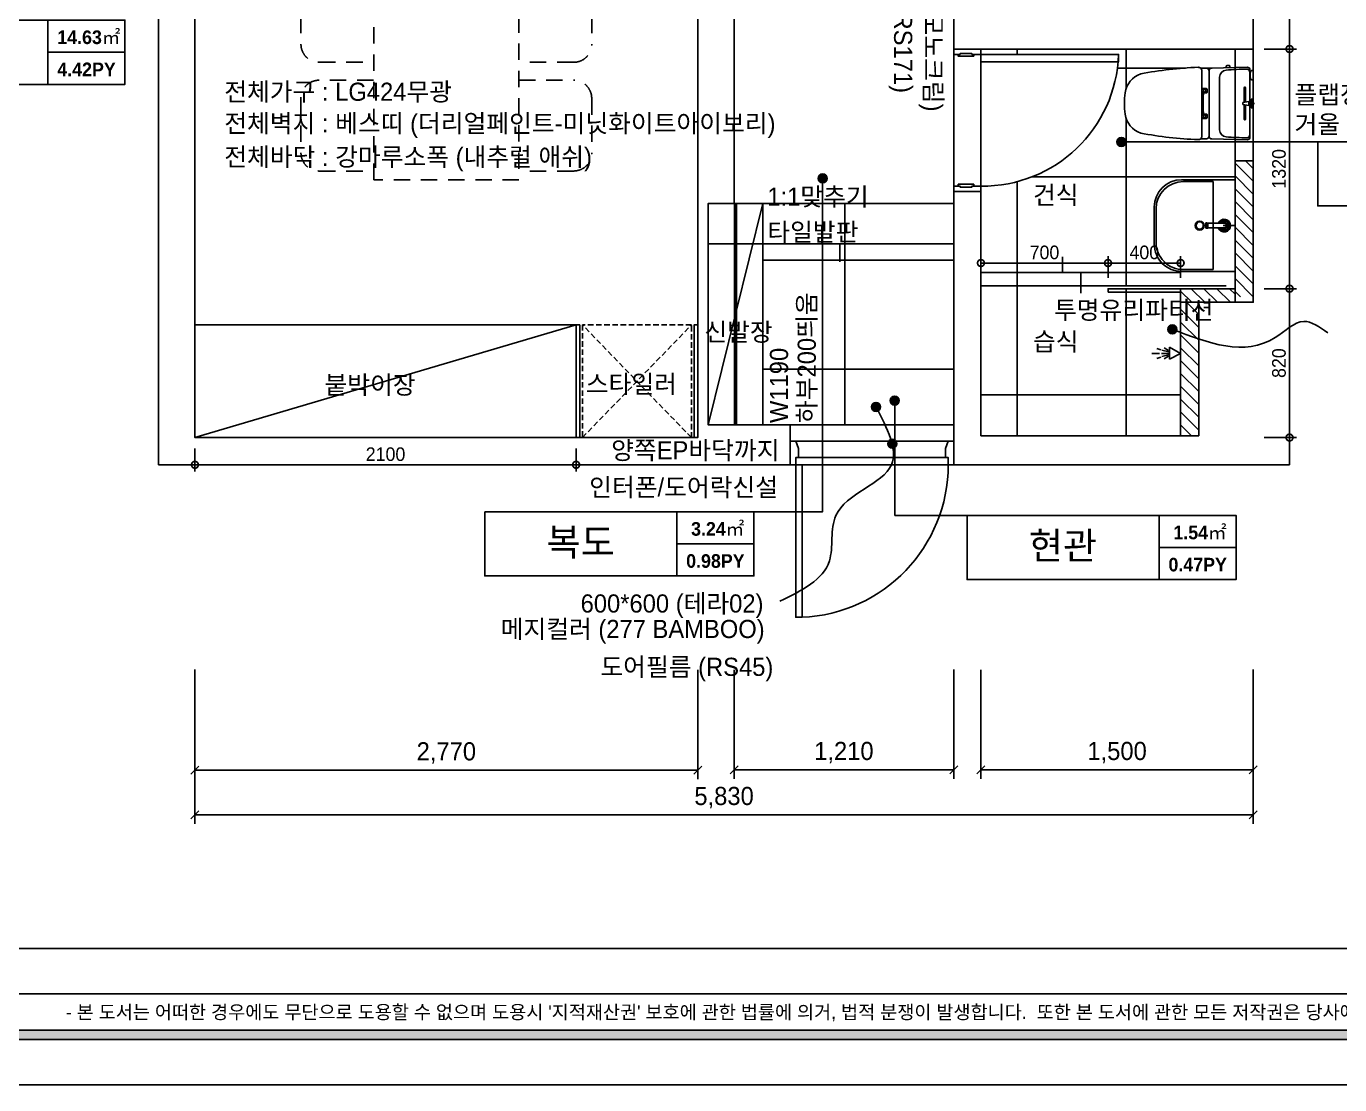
# Model space of a CAD drawing. Header units: inches. Extents: x 211248 to 488355, y -41604 to -7105.
# Drawn here: x 217592 to 224828, y -25825 to -19995 of the extents above; entities that cross this region are included whole.
import ezdxf
from ezdxf.enums import TextEntityAlignment as Align

# ---------------------------------------------------------------- set-up
doc = ezdxf.new("R2010")
doc.units = ezdxf.units.IN
doc.header["$LTSCALE"] = 60
doc.header["$MEASUREMENT"] = 0
for name, pattern in [('DASHED', [0.75, 0.5, -0.25]), ('HID', [2.5, 1.5, -1]), ('HIDDEN', [0.375, 0.25, -0.125])]:
    doc.linetypes.add(name, pattern=pattern)
for name, color, linetype in [('0-ELC TEXT', 7, 'Continuous'), ('03-TEXT', 3, 'Continuous'), ('03-WAL NEW', 3, 'Continuous'), ('06-FUR', 6, 'Continuous'), ('06-LIGHT', 4, 'Continuous'), ('07-DIM WAL', 5, 'Continuous'), ('08-HAT', 8, 'Continuous'), ('15 HAT', 252, 'Continuous'), ('2-con', 2, 'Continuous'), ('_LIBR', 4, 'Continuous'), ('BATH', 4, 'Continuous'), ('CO-BATH', 6, 'Continuous'), ('door(c4)', 4, 'Continuous'), ('door(c8)', 8, 'Continuous'), ('fin', 5, 'Continuous'), ('FORM(YOURNAME)-1', 1, 'Continuous'), ('FORM(YOURNAME)-11', 1, 'Continuous'), ('FUR', 8, 'DASHED'), ('HL', 6, 'HIDDEN'), ('TOILET-1', 6, 'Continuous'), ('UNIT-84A-ST-all-1F$0$FUR-FIXD', 8, 'Continuous'), ('마감재', 140, 'Continuous'), ('욕실설비', 3, 'Continuous'), ('치수', 7, 'Continuous')]:
    doc.layers.add(name, color=color, linetype=linetype)
doc.styles.add('YOURNAME', font='HY울릉도M.TTF')
doc.styles.add('넥슨고딕', font='NEXONLv1GothicBold.ttf')
doc.styles.add('스타일1', font='Korail_Round_Gothic_Light.ttf')
doc.styles.add('코레일둥고', font='Korail_Round_Gothic_Medium.ttf')
doc.dimstyles.new('30', dxfattribs={"dimscale": 30, "dimtxt": 2.5, "dimasz": 2.5, "dimexe": 1.25, "dimexo": 2, "dimtad": 1, "dimdec": 0, "dimtxsty": '스타일1', "dimblk": 'DOTSMALL', "dimcen": 2.5, "dimclrd": 1, "dimclre": 1, "dimclrt": 7, "dimadec": 0, "dimazin": 0, "dimtfac": 1, "dimtdec": 0, "dimtix": 1, "dimtmove": 0, "dimatfit": 3, "dimldrblk": 'DOTSMALL', "dimfxl": 0, "dimarcsym": 0})
doc.dimstyles.new('YOURNAME-50', dxfattribs={"dimscale": 50, "dimtxt": 2, "dimasz": 0.9, "dimexe": 1, "dimexo": 3, "dimgap": 0.7, "dimtad": 1, "dimdec": 0, "dimzin": 0, "dimdsep": 46, "dimlunit": 6, "dimtxsty": 'YOURNAME', "dimblk": 'ARCHTICK', "dimcen": 0, "dimclrd": 1, "dimclre": 1, "dimclrt": 7, "dimadec": 0, "dimazin": 0, "dimtfac": 1, "dimtdec": 0, "dimtix": 1, "dimtmove": 2, "dimatfit": 3, "dimldrblk": 'ARCHTICK', "dimfxl": 0, "dimtolj": 1, "dimtzin": 0, "dimarcsym": 0})

# ---------------------------------------------------------------- blocks, each defined once
blk = doc.blocks.new('FORM-ELEVATION')
at = {"layer": 'FORM(YOURNAME)-11'}
h = blk.add_hatch(color=256, dxfattribs=at)
h.dxf.hatch_style = 1
h.paths.add_polyline_path([(-10308.57059687003, 35708.19891316106), (71691.42940312997, 35708.19891316106), (71691.42940312997, 35508.19891316106), (-10308.57059687003, 35508.19891316106)])
h.paths.add_polyline_path([(-10308.57059687003, -21491.80108683894), (71691.42940312997, -21491.80108683894), (71691.42940312997, -21691.80108683894), (-10308.57059687003, -21691.80108683894)])
at = {"layer": 'Defpoints', "color": 158}
blk.add_line((62481.42940312997, -20691.80108683894), (-10308.57059687003, -20691.80108683894), dxfattribs=at)
for points in [[(-10308.57059687003, -21691.80108683894), (71691.42940312997, -21691.80108683894), (71691.42940312997, 35708.19891316106), (-10308.57059687003, 35708.19891316106)], [(-8308.570596870035, 33708.19891316106), (61071.42940312997, 33708.19891316106), (61071.42940312997, -19691.80108683894), (-8308.570596870035, -19691.80108683894)]]:
    blk.add_lwpolyline(points, close=True, dxfattribs=at)
at = {"layer": 'FORM(YOURNAME)-11', "color": 250}
blk.add_lwpolyline([(-11308.57059687003, -22691.80108683894), (72691.42940312997, -22691.80108683894), (72691.42940312997, 36708.19891316106), (-11308.57059687003, 36708.19891316106)], close=True, dxfattribs=at)
at = {"layer": 'FORM(YOURNAME)-11'}
blk.add_lwpolyline([(-10308.57059687003, -21491.80108683894), (71691.42940312997, -21491.80108683894), (71691.42940312997, -21691.80108683894), (-10308.57059687003, -21691.80108683894)], close=True, dxfattribs=at)
at = {"layer": 'FORM(YOURNAME)-11', "color": 1, "style": 'YOURNAME'}
blk.add_text("- 본 도서는 어떠한 경우에도 무단으로 도용할 수 없으며 도용시 '지적재산권' 보호에 관한 법률에 의거, 법적 분쟁이 발생합니다.  또한 본 도서에 관한 모든 저작권은 당사에 있습니다. -", height=300, dxfattribs=at).set_placement((28146.11270239571, -21091.80108683894), align=Align.MIDDLE_CENTER)
at = {"layer": 'FORM(YOURNAME)-11', "color": 3, "style": 'YOURNAME'}
for tag, height, p in [('1', 450.5, (71040.92940312959, -1219.301086838866)), ('2', 450.5, (71040.92940312959, -1862.872515410294)), ('3', 450.5, (71040.92940312959, -3150.015372553149)), ('4', 450.5, (71040.92940312959, -5080.729658267439)), ('5', 514.8571428571429, (71040.92940312959, -7397.586801124577)), ('6', 514.8571428571429, (71040.92940312959, -9650.086801124578)), ('7', 514.8571428571429, (71040.92940312959, -11902.58680112458)), ('8', 514.8571428571429, (71040.92940312959, -14155.08680112458)), ('9', 514.8571428571429, (71040.92940312959, -16407.58680112458)), ('10', 514.8571428571429, (66790.64106271043, -18595.72965826744)), ('11', 514.8571428571429, (71040.92940312959, -18660.08680112458)), ('12', 514.8571428571429, (66790.64106271043, -20848.22965826744)), ('13', 514.8571428571429, (71040.92940312959, -20848.22965826743))]:
    blk.add_attdef(tag, text='', height=height, dxfattribs=at).set_placement(p, align=Align.MIDDLE_RIGHT)
blk = doc.blocks.new('*U463')
at = {"layer": 'FORM(YOURNAME)-1', "xscale": 0.2500000000000001, "yscale": 0.2500000000000001, "zscale": 0.2500000000000001}
blk.add_blockref('FORM-ELEVATION', (214574.6510678686, -20151.57004066972), dxfattribs=at)
blk = doc.blocks.new('_ArchTick')
at = {"color": 0, "linetype": 'ByBlock', "const_width": 0.15}
blk.add_lwpolyline([(-0.5, -0.5), (0.5, 0.5)], dxfattribs=at)
blk = doc.blocks.new('*D175')
at = {"layer": 'Defpoints', "color": 0}
for p in [(218521.2034764922, -23388.22635404829), (224351.2034764086, -23388.22635424527), (224351.2034764086, -24338.22635404837)]:
    blk.add_point(p, dxfattribs=at)
at = {"layer": '치수', "color": 1, "lineweight": -2}
for p, q in [((218521.2034764922, -23538.22635404829), (218521.2034764922, -24388.22635404837)), ((224351.2034764086, -23538.22635424527), (224351.2034764086, -24388.22635404837)), ((218521.2034764922, -24338.22635404837), (224351.2034764086, -24338.22635404837))]:
    blk.add_line(p, q, dxfattribs=at)
at = {"layer": '치수', "color": 1, "lineweight": -2, "xscale": 45, "yscale": 45, "zscale": 45, "rotation": 180}
blk.add_blockref('_ArchTick', (218521.2034764922, -24338.22635404837), dxfattribs=at)
at = {"layer": '치수', "color": 1, "lineweight": -2, "xscale": 45, "yscale": 45, "zscale": 45}
blk.add_blockref('_ArchTick', (224351.2034764086, -24338.22635404837), dxfattribs=at)
at = {"layer": '치수', "color": 7, "insert": (221436.2034764504, -24243.50598121215), "char_height": 100, "attachment_point": 5, "style": 'YOURNAME'}
blk.add_mtext('\\A1;5,830', dxfattribs=at)
blk = doc.blocks.new('*D176')
at = {"layer": 'Defpoints', "color": 0}
for p in [(221491.2034764921, -23390.22635424084), (222701.2034764922, -23388.2263542453), (222701.2034764922, -24090.22635424069)]:
    blk.add_point(p, dxfattribs=at)
at = {"layer": '치수', "color": 1, "lineweight": -2}
for p, q in [((221491.2034764921, -23540.22635424084), (221491.2034764921, -24140.22635424069)), ((222701.2034764922, -23538.2263542453), (222701.2034764922, -24140.22635424069)), ((221491.2034764921, -24090.22635424069), (222701.2034764922, -24090.22635424069))]:
    blk.add_line(p, q, dxfattribs=at)
at = {"layer": '치수', "color": 1, "lineweight": -2, "xscale": 45, "yscale": 45, "zscale": 45, "rotation": 180}
blk.add_blockref('_ArchTick', (221491.2034764921, -24090.22635424069), dxfattribs=at)
at = {"layer": '치수', "color": 1, "lineweight": -2, "xscale": 45, "yscale": 45, "zscale": 45}
blk.add_blockref('_ArchTick', (222701.2034764922, -24090.22635424069), dxfattribs=at)
at = {"layer": '치수', "color": 7, "insert": (222096.2034764921, -23995.57255930061), "char_height": 100, "attachment_point": 5, "style": 'YOURNAME'}
blk.add_mtext('\\A1;1,210', dxfattribs=at)
blk = doc.blocks.new('*D177')
at = {"layer": 'Defpoints', "color": 0}
for p in [(218521.2034764922, -23388.22635404829), (221291.2034764922, -23390.22635424083), (218521.2034764922, -24092.22635448604)]:
    blk.add_point(p, dxfattribs=at)
at = {"layer": '치수', "color": 1, "lineweight": -2}
for p, q in [((218521.2034764922, -23538.22635404829), (218521.2034764922, -24142.22635448604)), ((221291.2034764922, -23540.22635424083), (221291.2034764922, -24142.22635448604)), ((221291.2034764922, -24092.22635448604), (218521.2034764922, -24092.22635448604))]:
    blk.add_line(p, q, dxfattribs=at)
at = {"layer": '치수', "color": 1, "lineweight": -2, "xscale": 45, "yscale": 45, "zscale": 45, "rotation": 180}
blk.add_blockref('_ArchTick', (218521.2034764922, -24092.22635448604), dxfattribs=at)
at = {"layer": '치수', "color": 1, "lineweight": -2, "xscale": 45, "yscale": 45, "zscale": 45}
blk.add_blockref('_ArchTick', (221291.2034764922, -24092.22635448604), dxfattribs=at)
at = {"layer": '치수', "color": 7, "insert": (219906.2034764922, -23997.57255954596), "char_height": 100, "attachment_point": 5, "style": 'YOURNAME'}
blk.add_mtext('\\A1;2,770', dxfattribs=at)
blk = doc.blocks.new('*D178')
at = {"layer": 'Defpoints', "color": 0}
for p in [(222851.2034764922, -23390.22635424084), (224351.2034764086, -23388.22635424527), (224351.2034764086, -24090.22635424069)]:
    blk.add_point(p, dxfattribs=at)
at = {"layer": '치수', "color": 1, "lineweight": -2}
for p, q in [((222851.2034764922, -23540.22635424084), (222851.2034764922, -24140.22635424069)), ((224351.2034764086, -23538.22635424527), (224351.2034764086, -24140.22635424069)), ((222851.2034764922, -24090.22635424069), (224351.2034764086, -24090.22635424069))]:
    blk.add_line(p, q, dxfattribs=at)
at = {"layer": '치수', "color": 1, "lineweight": -2, "xscale": 45, "yscale": 45, "zscale": 45, "rotation": 180}
blk.add_blockref('_ArchTick', (222851.2034764922, -24090.22635424069), dxfattribs=at)
at = {"layer": '치수', "color": 1, "lineweight": -2, "xscale": 45, "yscale": 45, "zscale": 45}
blk.add_blockref('_ArchTick', (224351.2034764086, -24090.22635424069), dxfattribs=at)
at = {"layer": '치수', "color": 7, "insert": (223601.2034764504, -23995.57255930061), "char_height": 100, "attachment_point": 5, "style": 'YOURNAME'}
blk.add_mtext('\\A1;1,500', dxfattribs=at)
blk = doc.blocks.new('A$C4B2D31F0')
for p, q in [((168.9495427393122, 707.2900084396242), (216.9495427393122, 707.2900084396242)), ((192.9495427393122, 707.2900084396242), (192.9495427393122, 716.0444901442534))]:
    blk.add_line(p, q)
at = {"layer": 'fin', "color": 4}
for p, q in [((184.9707377923187, 690.8889489438152), (20.35747733354181, 690.8889489438152)), ((37.21630628494275, 692.2900084396242), (24.72964997007474, 692.2900084396242)), ((37.21630628494275, 692.2900084396242), (49.70296259978166, 692.2900084396242)), ((200.9283476863638, 690.8889489438152), (365.5416081451407, 690.8889489438152)), ((47.71160233113876, 523.6942735589982), (192.9495427393413, 523.6942735589982)), ((338.1874831475729, 523.6942735589982), (192.9495427393122, 523.6942735589982)), ((12.59209692350085, 465.8889489438152), (192.9495427393122, 465.8889489438152)), ((373.3069885551817, 465.8889489438152), (192.9495427393122, 465.8889489438152)), ((192.9495427393413, 426.627490959334), (13.66781273580235, 426.627490959334)), ((192.9495427393122, 426.627490959334), (372.2312727428802, 426.627490959334))]:
    blk.add_line(p, q, dxfattribs=at)
for points in [[(20.35747733354181, 690.8889489438152), (7.945285606517775, 690.8889489438152, 0.421209171208022), (-7.050457260659112, 675.5316033660783), (-2.403645943646932, 480.5316033660783, 0.001658569091336534)], [(365.5416081451407, 690.8889489438152), (377.9537998721648, 690.8889489438152, -0.421209171208022), (392.9495427393417, 675.5316033660783), (388.3027314223295, 480.5316033660783, -0.001658569091336534)], [(12.59209692350085, 465.8889489438152, 0.3717239760480787), (-1.806794206612192, 451.1833879830956, 0.003515168850150237), (-0.9645803876923473, 420.2617519029882, 0.3205412258297073)], [(373.3069885551817, 465.8889489438152, -0.3717239760480787), (387.7058796853239, 451.1833879830956, -0.003515168850150237), (386.863665866404, 420.2617519029882, -0.3205412258297073)]]:
    blk.add_lwpolyline(points, format="xyb", dxfattribs=at)
for centre, radius, start, end in [((1004.286453540524, 663.0665219397051), 999.9999999999956, 179.3115940357976, 185.9437479434258), ((20.35747733354181, 674.8889489438152), 15.99999999999955, 90, 179.3115940357976), ((24.72964997007474, 707.2900084396242), 15, 180, 270), ((49.70296259978166, 707.2900084396242), 15, 270, 0), ((365.5416081451407, 674.8889489438152), 15.99999999999955, 0.6884059642024186, 90), ((-618.3873680618412, 663.0665219397051), 999.9999999999951, 354.0562520565741, 0.6884059642024186), ((49.44737478226268, 563.6565944875474), 40.00000000000001, 185.9437479434258, 267.5129081325287), ((336.4517106964199, 563.6565944875474), 40.00000000000001, 272.4870918674712, 354.0562520565741), ((12.59209692350085, 480.8889489438152), 15.00000000000014, 181.3650887060471, 270), ((373.3069885551817, 480.8889489438152), 15.00000000000014, 270, 358.6349112939529), ((13.66781273580235, 406.627490959334), 20, 90, 182.3332959011357), ((2197.744377131457, 495.6203620609303), 2205.888874176657, 182.3332959011357, 190.608070625644), ((-1811.845291652774, 495.6203620609303), 2205.888874176657, 349.391929374356, 357.6667040988643), ((372.2312727428802, 406.627490959334), 20, 357.6667040988643, 90), ((148.7257941834105, 128.9422444680123), 125.5158158932286, 198.2964006583015, 263.4240775285194), ((237.1732912952442, 128.9422444680513), 125.5158158932672, 276.5759224714779, 341.7035993416856), ((192.9495427431539, 405.8889489445719), 405.8888741774182, 261.6992574227635, 270), ((192.9495427355287, 405.8889489445719), 405.8888741774182, 270, 278.3007425772365)]:
    blk.add_arc(centre, radius, start, end, dxfattribs=at)
at = {"layer": 'HL', "linetype": 'Continuous'}
for p, q in [((106.4495427393122, 666.2900084396242), (184.4353356867796, 666.2900084396242)), ((106.4495427393122, 659.2900084396242), (185.4743847748032, 659.2900084396242)), ((168.9495427393413, 697.2900084396242), (168.9495427393122, 707.2900084396242)), ((168.9495427393413, 697.2900084396242), (216.9495427393122, 697.2900084396242)), ((186.0075654337998, 692.5403170042555), (180.5636973018409, 697.2900084396242)), ((181.6125467433885, 685.5403170042555), (186.0075654337998, 692.5403170042555)), ((186.9587406148203, 651.1754164168087), (181.6125467433885, 685.5403170042555)), ((181.6125467433885, 685.5403170042555), (204.2865387352649, 685.5403170042555)), ((186.0075654337998, 692.5403170042555), (199.8915200448828, 692.5403170042555)), ((198.9403448638332, 651.1754164168087), (204.2865387352649, 685.5403170042555)), ((199.8915200448828, 692.5403170042555), (205.3353881768417, 697.2900084396242)), ((204.2865387352649, 685.5403170042555), (199.8915200448828, 692.5403170042555)), ((200.4151444126037, 659.2900084396242), (279.4495427393122, 659.2900084396242)), ((201.4475040967809, 666.2900084396242), (279.4495427393122, 666.2900084396242)), ((216.9495427393122, 697.2900084396242), (216.9495427393122, 707.2900084396242)), ((-12.00420273601814, 580.9259442249895), (-4.796023170667848, 580.9259442249895)), ((186.9587406148203, 651.1754164168087), (198.9403448638332, 651.1754164168087)), ((-16.00420273601814, 576.9259442249895), (-16.00420273601814, 564.809666471614)), ((-12.00420273601814, 560.809666471614), (-4.316656262352279, 560.809666471614)), ((192.9495427393122, 433.675761309918), (146.6325090583414, 433.675761309918)), ((192.9495427393122, 433.675761309918), (239.266576420312, 433.675761309918))]:
    blk.add_line(p, q, dxfattribs=at)
for points in [[(110.3874843028316, 426.627490959334), (110.3874843028316, 450.8205723615829, -0.4142135623730863), (114.3874843028316, 454.8205723615829), (130.8616201143304, 454.8205723615829, -0.4142135623731031), (134.8616201143304, 450.8205723615829), (134.8616201143304, 435.2490777683852), (134.8616201143304, 426.627490959334)], [(134.8616201143304, 435.2490777683852), (144.6325090583414, 435.2490777683852, -0.4142135623730951), (146.6325090583414, 433.2490777683852), (146.6325090583414, 426.627490959334)], [(251.037465364323, 435.2490777683852), (241.266576420312, 435.2490777683852, 0.4142135623730951), (239.266576420312, 433.2490777683852), (239.266576420312, 426.627490959334)], [(275.5116011758219, 426.627490959334), (275.5116011758219, 450.8205723615829, 0.4142135623730863), (271.5116011758219, 454.8205723615829), (255.037465364323, 454.8205723615829, 0.4142135623731031), (251.037465364323, 450.8205723615829), (251.037465364323, 435.2490777683852), (251.037465364323, 426.627490959334)]]:
    blk.add_lwpolyline(points, format="xyb", dxfattribs=at)
for centre in [(122.9495427393122, 440.8889489438152), (262.9495427393122, 440.8889489438152)]:
    blk.add_circle(centre, 8, dxfattribs=at)
for centre, radius, start, end in [((106.4495427393122, 662.7900084396242), 3.5, 90, 270), ((279.4495427393122, 662.7900084396242), 3.5, 270, 90), ((-12.00420273601814, 576.9259442249895), 4, 90, 180), ((-12.00420273601814, 564.809666471614), 4, 180, 270)]:
    blk.add_arc(centre, radius, start, end, dxfattribs=at)
blk = doc.blocks.new('B-003')
blk.add_line((0, 0), (0, -65))
at = {"layer": 'CO-BATH'}
for p, q in [((-252.5, 0), (-252.5, -295)), ((252.5, 0), (-252.5, 0)), ((252.5, -295), (252.5, 0)), ((-102.5, -445), (102.5, -445))]:
    blk.add_line(p, q, dxfattribs=at)
at = {"layer": 'CO-BATH', "color": 8}
for p, q in [((-12.50000000000728, -59.99999458831735), (-12.50009849027992, -150.4999945883173)), ((12.49999999999272, -60.00000541144982), (12.49990150972008, -150.5000054114498)), ((-242.5, -120), (-242.5, -285)), ((242.5, -120), (-242.5, -120)), ((242.5, -285), (242.5, -120)), ((-14.50010498415941, -155.500006277347), (-14.50010281953291, -160.500006277347)), ((-14.50010281953291, -160.4999937225366), (14.49989718046709, -160.500006277347)), ((-13.5001071487859, -150.5000058443984), (-13.50010498415941, -155.5000058443984)), ((13.49990150972008, -150.500005844282), (13.49989934509358, -155.500005844282)), ((14.49989934509358, -155.500006277347), (14.49989718046709, -160.500006277347)), ((-92.5, -435), (92.5, -435))]:
    blk.add_line(p, q, dxfattribs=at)
at = {"layer": 'CO-BATH', "color": 251}
for p, q in [((-14.50010065490642, -155.4999937225366), (14.49989934509358, -155.500006277347)), ((-13.50009849027992, -150.4999941554852), (13.49990150972008, -150.500005844282))]:
    blk.add_line(p, q, dxfattribs=at)
at = {"layer": 'CO-BATH', "color": 8}
blk.add_circle((0, -195), 25, dxfattribs=at)
at = {"layer": 'CO-BATH', "color": 251}
blk.add_circle((0, -195), 20, dxfattribs=at)
at = {"layer": 'CO-BATH', "color": 8}
for centre, radius, start, end in [((0, -60), 35, 290.9248076267311, 249.0751427633325), ((0, -60), 12.5, 359.9999751938735, 179.9999751938735), ((-92.5, -285), 150, 180, 270), ((92.5, -285), 150, 270, 0)]:
    blk.add_arc(centre, radius, start, end, dxfattribs=at)
at = {"layer": 'CO-BATH', "color": 251}
for radius, start, end in [(30, 294.6242935495202, 245.3756568412484), (25, 299.9999752003982, 239.9999751999123), (18, 313.9829383277343, 226.0170120674738)]:
    blk.add_arc((0, -60), radius, start, end, dxfattribs=at)
at = {"layer": 'CO-BATH'}
for centre, start, end in [((-102.5, -295), 180, 270), ((102.5, -295), 270, 0)]:
    blk.add_arc(centre, 150, start, end, dxfattribs=at)
blk = doc.blocks.new('AC-8')
at = {"layer": 'BATH'}
for p, q in [((-50.82493530961438, 53.9672088803527), (-0.07811450074586901, 142.7386930969951)), ((-0.07811450074586901, 142.7386930969951), (45.44547268527458, 53.9672088803527)), ((45.44547268527458, 53.9672088803527), (-50.82493530961438, 53.9672088803527)), ((-24.70501352412612, 46.50685198054816), (-46.34680544108778, 12.19166947454869)), ((-13.51062727064345, 47.25281935849671), (-27.69012063053015, -7.949449730094784)), ((-1.570198845041887, 49.49140461265597), (-1.570198845041887, -10.77550828685708)), ((10.37022958058878, 47.25281935849671), (24.54972294046092, -7.949449730094784)), ((21.56461583405689, 46.50685198054816), (43.20640775101856, 12.19166947454869)), ((-31.42126990906763, -16.15509088754334), (-41.12357181825428, -48.97833863764572)), ((-1.570198845041887, -27.3452846770997), (-1.570198845041887, -88.51529278929229)), ((28.28087221901296, -16.15509088754334), (37.98317412818506, -48.97833863764572))]:
    blk.add_line(p, q, dxfattribs=at)
blk = doc.blocks.new('A$C1AC25B95')
at = {"layer": '욕실설비', "color": 8}
for p, q in [((28.33863891573128, 72.3065943376132), (28.33863891573128, 75.00000480635208)), ((53.33863891573128, 73.72190724076063), (53.33863891573128, 75.00000480638118))]:
    blk.add_line(p, q, dxfattribs=at)
at = {"layer": 'TOILET-1', "linetype": 'Continuous', "xscale": 0.873786407766195, "yscale": 0.873786407766195, "zscale": 0.873786407766195, "rotation": 180}
blk.add_blockref('AC-8', (39.70959716942889, 124.7231346969202), dxfattribs=at)
blk = doc.blocks.new('800X1200_P1_')
at = {"layer": 'FUR', "linetype": 'HID'}
blk.add_lwpolyline([(400, -1200), (-400, -1200), (-400, 0), (400, 0)], close=True, dxfattribs=at)
for points in [[(-400.8613483962836, -548.0019446439546), (-700.8613483962836, -548.0019446439546, -0.414213562373095), (-800.8613483962836, -448.0019446439546), (-800.8613483962836, -148.0019446439401, -0.414213562373095), (-700.8613483962836, -48.00194464394008), (-400.8613483962836, -48.00194464394008)], [(400.8613483962836, -548.0019446439546), (700.8613483962836, -548.0019446439546, 0.414213562373095), (800.8613483962836, -448.0019446439546), (800.8613483962836, -148.0019446439401, 0.414213562373095), (700.8613483962836, -48.00194464394008), (400.8613483962836, -48.00194464394008)], [(-400.8613483962836, -1146.659319166458), (-700.8613483962836, -1146.659319166458, -0.414213562373095), (-800.8613483962836, -1046.659319166458), (-800.8613483962836, -746.6593191664433, -0.414213562373095), (-700.8613483962836, -646.6593191664433), (-400.8613483962836, -646.6593191664433)], [(400.8613483962836, -1146.659319166458), (700.8613483962836, -1146.659319166458, 0.414213562373095), (800.8613483962836, -1046.659319166458), (800.8613483962836, -746.6593191664433, 0.414213562373095), (700.8613483962836, -646.6593191664433), (400.8613483962836, -646.6593191664433)]]:
    blk.add_lwpolyline(points, format="xyb", dxfattribs=at)
blk = doc.blocks.new('식탁')
at = {"layer": '_LIBR', "rotation": 180}
blk.add_blockref('800X1200_P1_', (400, -1200), dxfattribs=at)
blk = doc.blocks.new('_DOTSMALL')
at = {"color": 0, "linetype": 'ByBlock', "const_width": 0.5}
blk.add_lwpolyline([(-0.0625, 0, 1), (0.0625, 0, 1)], format="xyb", close=True, dxfattribs=at)
blk = doc.blocks.new('*D188')
at = {"layer": '07-DIM WAL', "color": 1, "lineweight": -2}
for p, q in [((223551.2034764922, -21380.22635409076), (223551.2034764922, -21261.49999803943)), ((223951.2034764922, -21380.22635409076), (223951.2034764922, -21261.49999803943)), ((223551.2034764922, -21298.99999803943), (223951.2034764922, -21298.99999803943))]:
    blk.add_line(p, q, dxfattribs=at)
at = {"layer": 'Defpoints', "color": 0}
for p in [(223951.2034764922, -21298.99999803943), (223551.2034764922, -21440.22635409076), (223951.2034764922, -21440.22635409076)]:
    blk.add_point(p, dxfattribs=at)
at = {"layer": '07-DIM WAL', "color": 1, "lineweight": -2, "xscale": 75, "yscale": 75, "zscale": 75, "rotation": 180}
blk.add_blockref('_DOTSMALL', (223551.2034764922, -21298.99999803943), dxfattribs=at)
at = {"layer": '07-DIM WAL', "color": 1, "lineweight": -2, "xscale": 75, "yscale": 75, "zscale": 75}
blk.add_blockref('_DOTSMALL', (223951.2034764922, -21298.99999803943), dxfattribs=at)
at = {"layer": '07-DIM WAL', "color": 7, "insert": (223751.2034764922, -21240.98407006159), "char_height": 75, "attachment_point": 5, "style": '스타일1'}
blk.add_mtext('400', dxfattribs=at)
blk = doc.blocks.new('*D182')
at = {"layer": '07-DIM WAL', "color": 1, "lineweight": -2}
for p, q in [((224411.2034765553, -20120.22635404824), (224588.7034764941, -20120.22635404824)), ((224551.2034764941, -21440.22635408665), (224551.2034764941, -20120.22635404824)), ((224411.2034765553, -21440.22635408665), (224588.7034764941, -21440.22635408665))]:
    blk.add_line(p, q, dxfattribs=at)
at = {"layer": 'Defpoints', "color": 0}
for p in [(224351.2034765553, -20120.22635404824), (224551.2034764941, -20120.22635404824), (224351.2034765553, -21440.22635408665)]:
    blk.add_point(p, dxfattribs=at)
at = {"layer": '07-DIM WAL', "color": 1, "lineweight": -2, "xscale": 75, "yscale": 75, "zscale": 75}
for p, rotation in [((224551.2034764941, -20120.22635404824), 90), ((224551.2034764941, -21440.22635408665), 270)]:
    blk.add_blockref('_DOTSMALL', p, dxfattribs=dict(at, rotation=rotation))
at = {"layer": '07-DIM WAL', "color": 7, "insert": (224493.1875485162, -20780.2263540675), "char_height": 75, "attachment_point": 5, "rotation": 90, "style": '스타일1'}
blk.add_mtext('1320', dxfattribs=at)
blk = doc.blocks.new('*D183')
at = {"layer": '07-DIM WAL', "color": 1, "lineweight": -2}
for p, q in [((224411.2034765298, -21440.22635409077), (224588.7034764689, -21440.22635409077)), ((224551.2034764689, -22260.22635410055), (224551.2034764689, -21440.22635409077)), ((224411.2034765298, -22260.22635410055), (224588.7034764689, -22260.22635410055))]:
    blk.add_line(p, q, dxfattribs=at)
at = {"layer": 'Defpoints', "color": 0}
for p in [(224351.2034765298, -21440.22635409077), (224551.2034764689, -21440.22635409077), (224351.2034765298, -22260.22635410055)]:
    blk.add_point(p, dxfattribs=at)
at = {"layer": '07-DIM WAL', "color": 1, "lineweight": -2, "xscale": 75, "yscale": 75, "zscale": 75}
for p, rotation in [((224551.2034764689, -21440.22635409077), 90), ((224551.2034764689, -22260.22635410055), 270)]:
    blk.add_blockref('_DOTSMALL', p, dxfattribs=dict(at, rotation=rotation))
at = {"layer": '07-DIM WAL', "color": 7, "insert": (224493.187548491, -21850.22635409572), "char_height": 75, "attachment_point": 5, "rotation": 90, "style": '스타일1'}
blk.add_mtext('820', dxfattribs=at)
blk = doc.blocks.new('*D192')
at = {"layer": '07-DIM WAL', "color": 1, "lineweight": -2}
for p, q in [((218521.2034764922, -22320.22635404823), (218521.2034764922, -22447.72635404824)), ((220621.2034764922, -22320.22635404823), (220621.2034764922, -22447.72635404824)), ((220621.2034764922, -22410.22635404824), (218521.2034764922, -22410.22635404824))]:
    blk.add_line(p, q, dxfattribs=at)
at = {"layer": 'Defpoints', "color": 0}
for p in [(218521.2034764922, -22260.22635404823), (220621.2034764922, -22260.22635404823), (218521.2034764922, -22410.22635404824)]:
    blk.add_point(p, dxfattribs=at)
at = {"layer": '07-DIM WAL', "color": 1, "lineweight": -2, "xscale": 75, "yscale": 75, "zscale": 75, "rotation": 180}
blk.add_blockref('_DOTSMALL', (218521.2034764922, -22410.22635404824), dxfattribs=at)
at = {"layer": '07-DIM WAL', "color": 1, "lineweight": -2, "xscale": 75, "yscale": 75, "zscale": 75}
blk.add_blockref('_DOTSMALL', (220621.2034764922, -22410.22635404824), dxfattribs=at)
at = {"layer": '07-DIM WAL', "color": 7, "insert": (219571.2034764922, -22352.2104260704), "char_height": 75, "attachment_point": 5, "style": '스타일1'}
blk.add_mtext('2100', dxfattribs=at)
blk = doc.blocks.new('*D267')
at = {"layer": '07-DIM WAL', "color": 1, "lineweight": -2}
for p, q in [((222851.2034764921, -21350.22635409078), (222851.2034764921, -21261.49999803943)), ((223551.2034764922, -21380.22635409076), (223551.2034764922, -21261.49999803943)), ((223551.2034764922, -21298.99999803943), (222851.2034764921, -21298.99999803943))]:
    blk.add_line(p, q, dxfattribs=at)
at = {"layer": 'Defpoints', "color": 0}
for p in [(222851.2034764921, -21298.99999803943), (222851.2034764921, -21410.22635409078), (223551.2034764922, -21440.22635409076)]:
    blk.add_point(p, dxfattribs=at)
at = {"layer": '07-DIM WAL', "color": 1, "lineweight": -2, "xscale": 75, "yscale": 75, "zscale": 75, "rotation": 180}
blk.add_blockref('_DOTSMALL', (222851.2034764921, -21298.99999803943), dxfattribs=at)
at = {"layer": '07-DIM WAL', "color": 1, "lineweight": -2, "xscale": 75, "yscale": 75, "zscale": 75}
blk.add_blockref('_DOTSMALL', (223551.2034764922, -21298.99999803943), dxfattribs=at)
at = {"layer": '07-DIM WAL', "color": 7, "insert": (223201.2034764921, -21240.98407006159), "char_height": 75, "attachment_point": 5, "style": '스타일1'}
blk.add_mtext('700', dxfattribs=at)

msp = doc.modelspace()

# ---------------------------------------------------------------- hatches: boundary and pattern name
at = {"layer": '0-ELC TEXT'}
h = msp.add_hatch(dxfattribs=at)
h.set_pattern_fill('_USER', color=140, scale=600, double=1, pattern_type=0)
h.set_pattern_definition([(0, (224251.2034764687, -21425.22635409076), (0, 600), []), (90, (224251.2034764687, -21425.22635409076), (-600, 3.673940397442059e-14), [])])
edge = h.paths.add_edge_path()
edge.add_arc((223956.2034764922, -20990.2263540923), 150, 90, 180, ccw=False)
edge.add_line((223956.2034764922, -20840.2263540923), (224251.2034764787, -20840.2263540923))
edge.add_line((224251.2034764787, -20840.2263540923), (224251.2034764828, -20618.64782998157))
edge.add_line((224251.2034764828, -20618.64782998157), (224122.4450714186, -20615.57954273126))
edge.add_arc((224122.8024169964, -20600.5837998641), 14.99999999999996, 180.0000000000278, 268.6349112938916, ccw=False)
edge.add_arc((224092.1038802123, -20599.25973990507), 15.75427535422622, 264.0028179870849, 355.17891871857086, ccw=False)
edge.add_arc((224137.5338301132, -18415.43151965739), 2199.999999998751, 268.03701131257884, 268.773882226465, ccw=False)
edge.add_arc((224048.5409590119, -20599.50808405179), 20.00000000003036, 267.66670409894977, 312.9776520554971, ccw=False)
edge.add_arc((224137.5338301135, -18415.4315196561), 2205.888874176697, 259.3919293744802, 267.6667040988618, ccw=False)
edge.add_arc((223770.8557125205, -20464.45010260419), 125.5158158932239, 186.5759224719503, 251.70359934180618, ccw=False)
edge.add_arc((224047.8024169971, -20420.22635404448), 405.8888741774138, 179.9999999999949, 188.3007425767952, ccw=False)
edge.add_arc((224047.8024169971, -20420.22635405199), 405.8888741773844, 171.6992574231191, 179.9999999989349, ccw=False)
edge.add_arc((223770.8557125206, -20376.00260549233), 125.5158158932195, 108.29640065819439, 173.4240775277596, ccw=False)
edge.add_arc((224137.5338301134, -22425.02118844042), 2205.888874176681, 92.33329590113578, 100.60807062551669, ccw=False)
edge.add_arc((224048.5409590119, -20240.94462404477), 20.0000000000531, 47.02234794447742, 92.33329590129682, ccw=False)
edge.add_arc((224137.5338301131, -22425.02118843982), 2199.999999999403, 91.2261177735453, 91.96298868741383, ccw=False)
edge.add_arc((224092.1038802123, -20241.19296819143), 15.75427535422036, 4.821081281521401, 95.99718201494142, ccw=False)
edge.add_arc((224122.8024169964, -20239.86890823242), 15, 91.36508870610851, 179.9999999997777, ccw=False)
edge.add_line((224122.4450714186, -20224.87316536526), (224251.2034764902, -20222.9963681975))
edge.add_line((224251.2034764902, -20222.9963681975), (224251.2034764922, -20120.22635404917))
edge.add_line((224251.2034764922, -20120.22635404917), (222851.2034793835, -20120.22635404823))
edge.add_line((222851.2034793835, -20120.22635404823), (222851.2034793835, -20150.22635404823))
edge.add_line((222851.2034793835, -20150.22635404823), (222851.2034793843, -20150.22746833471))
edge.add_line((222851.2034793843, -20150.22746833471), (223609.2023650364, -20150.22748037587))
edge.add_line((223609.2023650364, -20150.22748037587), (223609.2023650364, -20190.22748073723))
edge.add_line((223609.2023650364, -20190.22748073723), (223606.8550410074, -20190.22747777669))
edge.add_arc((222860.6655585033, -20126.36989281316), 748.9169079124215, 269.2760857478794, 355.1086454517192, ccw=False)
edge.add_line((222851.2034793835, -20875.22702472543), (222851.2034793835, -20905.22635404823))
edge.add_line((222851.2034793835, -20905.22635404823), (222851.2034782488, -21425.22635409078))
edge.add_line((222851.2034782488, -21425.22635409078), (223951.2034764922, -21425.22635409076))
edge.add_line((223951.2034764922, -21425.22635409076), (224201.2034764687, -21425.22635409076))
edge.add_line((224201.2034764687, -21425.22635409076), (224201.2034764687, -21345.2263540923))
edge.add_line((224201.2034764687, -21345.2263540923), (223956.2034764922, -21345.2263540923))
edge.add_arc((223956.2034764922, -21195.2263540923), 150, 180, 270, ccw=False)
edge.add_line((223806.2034764922, -21195.2263540923), (223806.2034764922, -20990.2263540923))
h.paths.add_polyline_path([(223951.2034764922, -21485.22635410054), (223951.2034764922, -21445.22635409076), (223551.2034764922, -21445.22635409076), (223551.2034764922, -21425.22635409077), (222851.2034764921, -21425.22635409078), (222851.2034764922, -22250.22635410054), (223951.2034764922, -22250.22635410054), (223951.2034764922, -21857.72635407438), (223890.1268494798, -21889.04752865384), (223890.1268494798, -21822.81148615302), (223951.2034764922, -21857.72635407438)])
h = msp.add_hatch(color=256, dxfattribs=at)
h.dxf.hatch_style = 1
edge = h.paths.add_edge_path()
edge.add_arc((223625.1601770858, -20632.15593677048), 25, 278.0510833621321, 638.0510833621321, ccw=False)
h = msp.add_hatch(color=256, dxfattribs=at)
h.dxf.hatch_style = 1
edge = h.paths.add_edge_path()
edge.add_arc((223625.1601770858, -20632.15593677048), 25, 278.0510833621321, 638.0510833621321, ccw=False)
h = msp.add_hatch(color=256, dxfattribs=at)
h.dxf.hatch_style = 1
edge = h.paths.add_edge_path()
edge.add_arc((221979.1558435681, -20833.1630548665), 25, 270, 630, ccw=False)
h = msp.add_hatch(color=256, dxfattribs=at)
h.dxf.hatch_style = 1
edge = h.paths.add_edge_path()
edge.add_arc((221979.1558435681, -20833.1630548665), 25, 270, 630, ccw=False)
h = msp.add_hatch(dxfattribs=at)
h.set_pattern_fill('_USER', color=140, scale=600, double=1, pattern_type=0)
h.set_pattern_definition([(0, (222701.203476492, -21283.22635406079), (0, 600), []), (90, (222701.203476492, -21283.22635406079), (-600, 3.673940397442059e-14), [])])
h.paths.add_polyline_path([(222701.203476492, -20970.22635408339), (221649.2034764868, -20970.22635408339), (221649.2034764868, -22190.22635406162), (222701.203476492, -22190.22635406162)])
h = msp.add_hatch(color=256, dxfattribs=at)
h.dxf.hatch_style = 1
edge = h.paths.add_edge_path()
edge.add_arc((222376.2790771711, -22056.4396727375), 25, 270, 630, ccw=False)
h = msp.add_hatch(color=256, dxfattribs=at)
h.dxf.hatch_style = 1
edge = h.paths.add_edge_path()
edge.add_arc((222376.2790771711, -22056.4396727375), 25, 270, 630, ccw=False)
at = {"layer": '08-HAT'}
h = msp.add_hatch(dxfattribs=at)
h.set_pattern_fill('_USER', color=8, scale=50, angle=-45.00000000000001, pattern_type=0)
h.set_pattern_definition([(315, (0, -22347), (35.35533905932738, 35.35533905932737), [])])
h.paths.add_polyline_path([(224351.2034764806, -20735.22635404823), (224251.2034764806, -20735.22635404823), (224251.2034764666, -21485.2263540923), (224351.2034764666, -21485.2263540923)])
h = msp.add_hatch(dxfattribs=at)
h.set_pattern_fill('_USER', color=8, scale=50, angle=-45.00000000000001, pattern_type=0)
h.set_pattern_definition([(315, (0, -22362), (35.35533905932738, 35.35533905932737), [])])
h.paths.add_polyline_path([(223951.2034764922, -21440.22635409076), (223951.2034764922, -21515.22635410054), (224251.2034764687, -21515.22635410054), (224251.2034764687, -21440.22635409076)])
h = msp.add_hatch(dxfattribs=at)
h.set_pattern_fill('_USER', color=8, scale=50, angle=-45.00000000000001, pattern_type=0)
h.set_pattern_definition([(315, (22865.5, -22347), (35.35533905932738, 35.35533905932737), [])])
h.paths.add_polyline_path([(224051.2034764922, -21515.22635410054), (223951.2034764922, -21515.22635410054), (223951.2034764922, -22250.22635410054), (224051.2034764922, -22250.22635410054)])
at = {"layer": '마감재'}
h = msp.add_hatch(color=140, dxfattribs=at)
h.dxf.hatch_style = 1
edge = h.paths.add_edge_path()
edge.add_arc((223905.95059525, -21664.61986010285), 25, 270, 630, ccw=False)
h = msp.add_hatch(color=140, dxfattribs=at)
h.dxf.hatch_style = 1
edge = h.paths.add_edge_path()
edge.add_arc((223905.95059525, -21664.61986010285), 25, 270, 630, ccw=False)
h = msp.add_hatch(color=140, dxfattribs=at)
h.dxf.hatch_style = 1
edge = h.paths.add_edge_path()
edge.add_arc((222273.2382765925, -22091.46845099413), 25, 270, 630, ccw=False)
h = msp.add_hatch(color=140, dxfattribs=at)
h.dxf.hatch_style = 1
edge = h.paths.add_edge_path()
edge.add_arc((222273.2382765925, -22091.46845099413), 25, 270, 630, ccw=False)
h = msp.add_hatch(color=140, dxfattribs=at)
h.dxf.hatch_style = 1
edge = h.paths.add_edge_path()
edge.add_arc((222362.4933161704, -22294.08789543177), 25, 270, 630, ccw=False)
h = msp.add_hatch(color=140, dxfattribs=at)
h.dxf.hatch_style = 1
edge = h.paths.add_edge_path()
edge.add_arc((222362.4933161704, -22294.08789543177), 25, 270, 630, ccw=False)

# ---------------------------------------------------------------- linework, layer by layer
at = {"layer": '0-ELC TEXT'}
for p, q in [((217711.3398022819, -20314.97855187696), (217711.3398022819, -19961.21946677034)), ((217711.3398022819, -20138.09900932366), (218136.0318042678, -20138.09900932366)), ((224706.3751487166, -20630.71111502414), (223635.3745312719, -20630.71111502414)), ((222376.2790771711, -22688.87027140377), (222376.2790771711, -22056.4396727375)), ((221175.4774661466, -23022.62935651056), (221175.4774661466, -22668.87027140394)), ((222775.1239302091, -22688.87027140377), (222376.2790771711, -22688.87027140377)), ((223832.327143644, -23042.62935651039), (223832.327143644, -22688.87027140377)), ((221175.4774661466, -22845.74981395725), (221600.1694681325, -22845.74981395725)), ((223832.327143644, -22865.74981395709), (224257.0191456298, -22865.74981395709))]:
    msp.add_line(p, q, dxfattribs=at)
at = {"layer": '0-ELC TEXT', "color": 140}
msp.add_line((223951.2034764922, -21350.22635409076), (222851.2034764921, -21350.22635409078), dxfattribs=at)
at = {"layer": '0-ELC TEXT'}
for points in [[(216554.136588847, -19961.21946677034), (218136.0318042678, -19961.21946677034), (218136.0318042678, -20314.97855187696), (216554.136588847, -20314.97855187696)], [(224706.3751487166, -20630.71111502414), (226188.2703641373, -20630.71111502414), (226188.2703641373, -20984.47020013076), (224706.3751487166, -20984.47020013076)]]:
    msp.add_lwpolyline(points, close=True, dxfattribs=at)
at = {"layer": '0-ELC TEXT', "elevation": -1.272955318481269e-10}
msp.add_lwpolyline([(221600.1694681325, -22668.87027140394), (221979.1558435681, -22668.87027140394), (221979.1558435681, -20833.1630548665)], dxfattribs=at)
at = {"layer": '0-ELC TEXT', "color": 140}
msp.add_lwpolyline([(222701.203476492, -20970.22635408339), (221649.2034764868, -20970.22635408339), (221649.2034764868, -22190.22635406162), (222701.203476492, -22190.22635406162)], close=True, dxfattribs=at)
at = {"layer": '0-ELC TEXT', "elevation": -1.272955318481269e-10}
for points in [[(220118.2742527117, -22668.87027140394), (221600.1694681325, -22668.87027140394), (221600.1694681325, -23022.62935651056), (220118.2742527117, -23022.62935651056)], [(222775.1239302091, -22688.87027140377), (224257.0191456298, -22688.87027140377), (224257.0191456298, -23042.62935651039), (222775.1239302091, -23042.62935651039)]]:
    msp.add_lwpolyline(points, close=True, dxfattribs=at)
at = {"layer": '0-ELC TEXT'}
for centre in [(223625.1601770858, -20632.15593677048), (223625.1601770858, -20632.15593677048), (221979.1558435681, -20833.1630548665), (221979.1558435681, -20833.1630548665), (222376.2790771711, -22056.4396727375), (222376.2790771711, -22056.4396727375)]:
    msp.add_circle(centre, 25, dxfattribs=at)
at = {"layer": '03-WAL NEW'}
for points in [[(224251.2034764922, -20120.22635404823), (224251.2034764666, -21515.2263540923), (224351.2034764666, -21515.2263540923), (224351.2034764922, -20120.22635404823)], [(223951.2034764922, -22250.22635410054), (224051.2034764922, -22250.22635410054), (224051.2034764922, -21515.22635410054), (223951.2034764922, -21515.22635410054)]]:
    msp.add_lwpolyline(points, close=True, dxfattribs=at)
msp.add_lwpolyline([(224351.2034764666, -21515.2263540923), (224251.2034764666, -21515.2263540923), (224251.2034764922, -20735.22635404823), (224351.2034764922, -20735.22635404823), (224351.2034764666, -21515.2263540923)], dxfattribs=at)
at = {"layer": '03-WAL NEW', "color": 8}
for points in [[(221974.2034764923, -21093.22610559716), (221974.2034764923, -21193.22635468689), (222074.203725582, -21193.22635468689), (222074.203725582, -21293.22660377662)], [(223301.2032274024, -21265.22610500105), (223301.2032274024, -21350.22635409078), (223401.2034764921, -21350.22635409078), (223401.2034764921, -21465.2266031805)]]:
    msp.add_lwpolyline(points, dxfattribs=at)
at = {"layer": '06-FUR'}
for p, q in [((221349.2034764922, -22190.22635406078), (221649.2034764868, -20970.22635406079)), ((218521.2034764922, -22260.22635404823), (220621.2034764922, -21640.22635404823))]:
    msp.add_line(p, q, dxfattribs=at)
for points in [[(221349.2034764922, -22190.22635406078), (221649.2034764868, -22190.22635406162), (221649.2034764868, -20970.22635408386), (221349.2034764922, -20970.22635408302)], [(220621.2034764922, -22260.22635404823), (218521.2034764922, -22260.22635404823), (218521.2034764922, -21640.22635404823), (220621.2034764922, -21640.22635404823)]]:
    msp.add_lwpolyline(points, close=True, dxfattribs=at)
at = {"layer": '06-LIGHT', "color": 10, "linetype": 'HID', "const_width": 20}
msp.add_lwpolyline([(221499.2034764895, -22190.22635404865), (221499.2034764926, -20970.22635408344)], dxfattribs=at)
at = {"layer": '08-HAT'}
for p, q in [((222701.2034764921, -20875.22635401307), (222701.2034764921, -20150.22635401284)), ((222851.2034793835, -20150.22746833471), (222851.2039536244, -20875.22702472744)), ((222701.203476492, -20970.22635408289), (221491.2034764921, -20970.22635408402)), ((222701.2034764921, -21193.22635468633), (221349.2034764922, -21193.22635468752))]:
    msp.add_line(p, q, dxfattribs=at)
at = {"layer": '08-HAT', "color": 8}
msp.add_lwpolyline([(223951.2034764922, -21515.22635410054), (224251.2034764687, -21515.22635410054), (224251.2034764687, -21440.22635409076), (223951.2034764922, -21440.22635409076)], close=True, dxfattribs=at)
at = {"layer": '2-con'}
for p, q in [((224551.2034764922, -14780.22635404823), (224551.2034764922, -22410.22635404823)), ((224351.2034764921, -18210.22635404823), (224351.2034764921, -21455.22635408819)), ((222701.2034764921, -19940.22635404823), (222701.2034764921, -20120.22635404823)), ((224351.2034764921, -20120.22635404823), (222701.2034764921, -20120.22635404823)), ((222701.2034764921, -20818.22635401307), (222701.2034764975, -22410.22635402576)), ((222851.2034764922, -20905.22635401307), (222701.2034764921, -20905.22635401307)), ((222851.2034764921, -20878.22635401307), (222851.2034764922, -22250.22635410054)), ((223951.2034764922, -21515.22635410054), (223951.2034764922, -22250.22635410054)), ((224351.2034764613, -21515.22635408819), (224051.2034764922, -21515.22635410054)), ((224051.2034764922, -21515.22635410054), (224051.2034764922, -22250.22635410054)), ((224051.2034764922, -22250.22635410054), (222851.2034764922, -22250.22635410054)), ((224551.2034764922, -22410.22635404823), (222701.2034764922, -22410.22635404823))]:
    msp.add_line(p, q, dxfattribs=at)
for points in [[(218321.2034764922, -14780.22635404823), (218321.2034764922, -22410.22635404823), (221801.2034764922, -22410.22635404823), (221801.2034764868, -22280.22635404823), (221831.2034764868, -22280.22635404759), (221846.2034764877, -22320.2263540477), (221846.2034764917, -22370.22635404631), (221831.2034764915, -22370.22635404689), (221831.2034764922, -22410.22635404666), (221801.2034764922, -22410.22635404823), (221801.2034764868, -22410.22635404823), (221801.2034764868, -22190.22635407047), (221349.2034764922, -22190.22635407047), (221349.2034764922, -20970.22635408302), (221491.2034764921, -20970.22635408339), (221491.2034764921, -19910.22635408339)], [(221291.2034764921, -19910.22635408339), (221291.2034764922, -22260.22635404823), (218521.2034764922, -22260.22635404823), (218521.2034764922, -16960.22635404823)]]:
    msp.add_lwpolyline(points, dxfattribs=at)
at = {"layer": 'CO-BATH'}
for points in [[(220621.2034764922, -22260.22635404823), (220641.2034764922, -22260.22635404823), (220641.2034764922, -21640.22635404823), (220621.2034764922, -21640.22635404823)], [(221271.2034764922, -22260.22635404823), (221291.2034764922, -22260.22635404823), (221291.2034764922, -21640.22635404823), (221271.2034764922, -21640.22635404823)]]:
    msp.add_lwpolyline(points, close=True, dxfattribs=at)
at = {"layer": 'door(c4)'}
for p, q in [((222741.2034764923, -20120.22635461587), (222711.2034764923, -20120.22635461587)), ((222711.2034764923, -20120.22635461773), (222741.203476493, -20120.22635461773))]:
    msp.add_line(p, q, dxfattribs=at)
at = {"layer": 'door(c4)', "ltscale": 30}
for points in [[(222701.2034764921, -20120.22635401284), (222851.2034793835, -20120.22635404823), (222851.2034793835, -20150.22635404823), (222801.2034793835, -20150.22635404823), (222801.2034793835, -20145.22635404823), (222736.203476494, -20145.22635401284), (222736.203476494, -20150.22635401284), (222701.2034764921, -20150.22635401284), (222701.2034764921, -20120.22635401284)], [(222701.2034764921, -20905.22635401307), (222851.2034793835, -20905.22635404823), (222851.2034793835, -20875.22635404823), (222801.2034793835, -20875.22635404823), (222801.2034793835, -20880.22635404823), (222736.203476494, -20880.22635401307), (222736.203476494, -20875.22635401307), (222701.2034764921, -20875.22635401307), (222701.2034764921, -20905.22635401307)], [(222701.2034764971, -22410.22635404823), (222701.2034764971, -22410.22635404823), (222671.2034764971, -22410.22635404666), (222671.2034764978, -22370.22635404689), (222656.2034764975, -22370.22635404631), (222656.2034765015, -22320.2263540477), (222671.2034765024, -22280.22635404759), (222701.2034765024, -22280.22635404823), (222701.2034764971, -22410.22635404823)], [(221831.2034764922, -22410.22635404642), (221866.2034764926, -22410.22635404584), (221866.2034764919, -23250.06409036993), (221831.2034764922, -23250.06409037074), (221831.2034764922, -22410.22635404666)]]:
    msp.add_lwpolyline(points, dxfattribs=at)
for points in [[(222811.2034793854, -20160.22635404823), (222811.2034793835, -20150.22635404823), (222801.2034793835, -20150.22635404823), (222801.2034793835, -20145.22635403705), (222736.203476494, -20145.22635401284), (222736.203476494, -20150.22635401284), (222726.203476494, -20150.22635401284), (222726.2034764921, -20160.22635401284)], [(222851.2034793835, -20150.22746833471), (222851.2034791619, -20190.22652471868), (223609.2023650364, -20190.22748073723), (223609.2023650364, -20150.22748037587)], [(222811.2034793854, -20865.22635397768), (222811.2034793835, -20875.22635397768), (222801.2034793835, -20875.22635397768), (222801.2034793835, -20880.22635398886), (222736.203476494, -20880.22635401307), (222736.203476494, -20875.22635401307), (222726.203476494, -20875.22635401307), (222726.2034764921, -20865.22635401307)]]:
    msp.add_lwpolyline(points, close=True, dxfattribs=at)
at = {"layer": 'door(c4)'}
msp.add_lwpolyline([(223551.2034764922, -21460.22635409076), (223951.2034764922, -21460.22635409076), (223951.2034764922, -21440.22635409076), (223551.2034764922, -21440.22635409076)], close=True, dxfattribs=at)
at = {"layer": 'door(c8)', "ltscale": 0.3}
for centre, radius, start, end in [((222860.6655585033, -20126.36989281312), 748.9169079124865, 269.2760857590235, 358.1744703517729), ((221829.952608572, -22409.5755561306), 841.2519784358448, 272.4064748609922, 359.9692228409521)]:
    msp.add_arc(centre, radius, start, end, dxfattribs=at)
at = {"layer": 'FUR'}
for p, q in [((220656.2034764922, -22260.22635404823), (221256.2034764922, -21640.22635404823)), ((221256.2034764922, -22260.22635404823), (220656.2034764922, -21640.22635404823))]:
    msp.add_line(p, q, dxfattribs=at)
msp.add_lwpolyline([(220656.2034764922, -22260.22635404823), (221256.2034764922, -22260.22635404823), (221256.2034764922, -21640.22635404823), (220656.2034764922, -21640.22635404823)], close=True, dxfattribs=at)
at = {"layer": 'UNIT-84A-ST-all-1F$0$FUR-FIXD'}
for p, q in [((222671.2034764922, -22280.22635402669), (221831.2034764868, -22280.22635404749)), ((222671.2044656387, -22410.02744532666), (221831.2034764922, -22410.02744534483)), ((221846.2034764917, -22370.22635404631), (222656.2034764975, -22370.226353964))]:
    msp.add_line(p, q, dxfattribs=at)
at = {"layer": '마감재', "color": 140}
for centre in [(223905.95059525, -21664.61986010285), (223905.95059525, -21664.61986010285), (222273.2382765925, -22091.46845099413), (222273.2382765925, -22091.46845099413), (222362.4933161704, -22294.08789543177), (222362.4933161704, -22294.08789543177)]:
    msp.add_circle(centre, 25, dxfattribs=at)
for points in [[(224761.2676788952, -21683.38924686743), (224629.6663603014, -21620.83340502625), (224472.5114108695, -21708.92222185645), (223905.95059525, -21664.61986010285)], [(222273.2382765925, -22091.46845099413), (222358.4809038705, -22410.41791435359), (222052.0334872156, -22689.86216236649), (222016.3308906156, -22939.57827985418), (221744.0984330117, -23160.6293661192)]]:
    msp.add_spline(points, degree=3, dxfattribs=at)

# ---------------------------------------------------------------- block references
at = {"rotation": 270}
msp.add_blockref('A$C4B2D31F0', (223641.9134680525, -20227.27681130892), dxfattribs=at)
at = {"layer": '06-FUR'}
msp.add_blockref('식탁', (219506.2034764922, -19640.22635404823), dxfattribs=at)
at = {"layer": '06-FUR', "xscale": 0.7874015748031495, "yscale": 0.7874015748031495, "zscale": 0.7874015748031495, "rotation": 89.99999999999999}
msp.add_blockref('A$C1AC25B95', (223951.2034802768, -21829.04749782118), dxfattribs=at)
at = {"layer": '07-DIM WAL', "rotation": 270}
msp.add_blockref('B-003', (224251.2034764922, -21092.7263540923), dxfattribs=at)
at = {"layer": '15 HAT'}
msp.add_blockref('*U463', (0, 0), dxfattribs=at)

# ---------------------------------------------------------------- texts
at = {"layer": '0-ELC TEXT', "style": '코레일둥고'}
for s, p in [('플랩장 +', (224578.7769955359, -20421.72138727732)), ('거울', (224578.7769955359, -20585.08133911925)), ('1:1맞추기', (221674.5107858971, -20983.22534696529)), ('건식', (223137.9827983693, -20974.67605564801)), ('타일발판', (221674.5107858971, -21177.79520022652)), ('투명유리파티션', (223253.7937643834, -21607.88717067215)), ('신발장', (221327.4827983693, -21728.67605564801)), ('습식', (223137.9827983693, -21781.67605564801)), ('붙박이장', (219235.0010797626, -22020.17605564801)), ('스타일러', (220674.6647130103, -22015.51319227964)), ('양쪽EP바닥까지', (220814.1437508547, -22380.08173111023)), ('인터폰/도어락신설', (220693.1018044003, -22583.78546388001))]:
    msp.add_text(s, height=100.0002490897298, dxfattribs=at).set_placement(p)
for s, p in [('하부200띄움', (221941.6615074558, -22180.40374476271)), ('W1190', (221788.676055648, -22180.40374476271))]:
    msp.add_text(s, height=100.0002490897298, rotation=90, dxfattribs=at).set_placement(p)
at = {"layer": '03-TEXT'}
for s, height, style, p in [('14.63㎡', 75, '넥슨고딕', (217936.9989832225, -20093.01360906924)), ('4.42PY', 75, '넥슨고딕', (217924.1737829854, -20269.89315162256)), ('3.24㎡', 75, '넥슨고딕', (221401.1366470872, -22800.66441370283)), ('복도', 149.9900706573225, '코레일둥고', (220646.3979149993, -22910.84177304824)), ('현관', 149.9900706573225, '코레일둥고', (223303.2475924967, -22930.84177304808)), ('1.54㎡', 75, '넥슨고딕', (224057.9863245846, -22820.66441370267)), ('0.98PY', 75, '넥슨고딕', (221388.3114468501, -22977.54395625615)), ('0.47PY', 75, '넥슨고딕', (224045.1611243475, -22997.54395625598))]:
    msp.add_text(s, height=height, dxfattribs=dict(at, style=style)).set_placement(p, align=Align.CENTER)
at = {"layer": '마감재', "color": 140, "style": '코레일둥고'}
for s, p in [('문틀 필름 (RS171)', (222372.5643721999, -19300.99407796951)), ('도어 컬러 (모노크림)', (222538.717726186, -19300.99407796951))]:
    msp.add_text(s, height=100.0002490897298, rotation=270, dxfattribs=at).set_placement(p)
for s, p in [('전체가구 : LG424무광', (218682.7810646019, -20405.61132174899)), ('전체벽지 : 베스띠 (더리얼페인트-미닛화이트아이보리)', (218682.7810646019, -20579.56666193905)), ('전체바닥 : 강마루소폭 (내추럴 애쉬)', (218682.7810646019, -20764.08948424562)), ('600*600 (테라02)', (220645.9779983925, -23224.00765732862)), ('메지컬러 (277 BAMBOO)', (220205.5571033921, -23364.38257480007)), ('도어필름 (RS45)', (220754.8719495954, -23572.8681929774))]:
    msp.add_text(s, height=100.0002490897298, dxfattribs=at).set_placement(p)

# ---------------------------------------------------------------- dimensions: what is measured, and where the dimension line sits
at = {"layer": '07-DIM WAL'}
for base, p1, p2, picture, middle in [((224551.2034764941, -20120.22635404824), (224351.2034765552, -21440.22635408664), (224351.2034765552, -20120.22635404823), '*D182', (224493.1875485162, -20780.2263540675)), ((224551.2034764689, -21440.22635409077), (224351.2034765297, -22260.22635410054), (224351.2034765297, -21440.22635409076), '*D183', (224493.187548491, -21850.22635409572))]:
    dim = msp.add_linear_dim(base=base, p1=p1, p2=p2, angle=90, dimstyle='30', dxfattribs=at)
    dim.commit()
    dim.dimension.update_dxf_attribs({"geometry": picture, "text_midpoint": middle})
for base, p1, p2, picture, middle in [((222851.2034764921, -21298.99999803943), (223551.2034764922, -21440.22635409076), (222851.2034764921, -21410.22635409078), '*D267', (223201.2034764921, -21240.98407006159)), ((223951.2034764922, -21298.99999803943), (223551.2034764922, -21440.22635409076), (223951.2034764922, -21440.22635409076), '*D188', (223751.2034764922, -21240.98407006159)), ((218521.2034764922, -22410.22635404824), (220621.2034764922, -22260.22635404823), (218521.2034764922, -22260.22635404823), '*D192', (219571.2034764922, -22352.2104260704))]:
    dim = msp.add_linear_dim(base=base, p1=p1, p2=p2, dimstyle='30', dxfattribs=at)
    dim.commit()
    dim.dimension.update_dxf_attribs({"geometry": picture, "text_midpoint": middle})
at = {"layer": '치수'}
for base, p1, p2, picture, middle in [((224351.2034764086, -24338.22635404837), (218521.2034764922, -23388.22635404829), (224351.2034764086, -23388.22635424527), '*D175', (221436.2034764504, -24243.50598121215)), ((222701.2034764922, -24090.22635424069), (221491.2034764921, -23390.22635424084), (222701.2034764922, -23388.2263542453), '*D176', (222096.2034764921, -23995.57255930061)), ((224351.2034764086, -24090.22635424069), (222851.2034764922, -23390.22635424084), (224351.2034764086, -23388.22635424527), '*D178', (223601.2034764504, -23995.57255930061))]:
    dim = msp.add_linear_dim(base=base, p1=p1, p2=p2, angle=180, dimstyle='YOURNAME-50', override={"dimfxl": 1.25, "dimarcsym": 2}, dxfattribs=at)
    dim.commit()
    dim.dimension.update_dxf_attribs({"geometry": picture, "text_midpoint": middle})
dim = msp.add_linear_dim(base=(218521.2034764922, -24092.22635448604), p1=(221291.2034764922, -23390.22635424083), p2=(218521.2034764922, -23388.22635404829), dimstyle='YOURNAME-50', override={"dimfxl": 1.25, "dimarcsym": 2}, dxfattribs=at)
dim.commit()
dim.dimension.update_dxf_attribs({"geometry": '*D177', "text_midpoint": (219906.2034764922, -23997.57255954596)})

doc.saveas('drawing.dxf')
